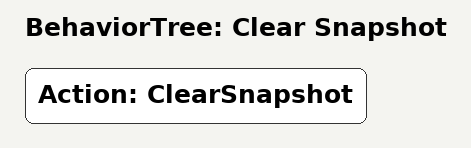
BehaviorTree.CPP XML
<?xml version='1.0' encoding='UTF-8'?>
<root BTCPP_format="4" main_tree_to_execute="Clear Snapshot">
  <BehaviorTree ID="Clear Snapshot" _description="Clear the point cloud snapshot">
    <Action ID="ClearSnapshot"/>
  </BehaviorTree>
</root>
